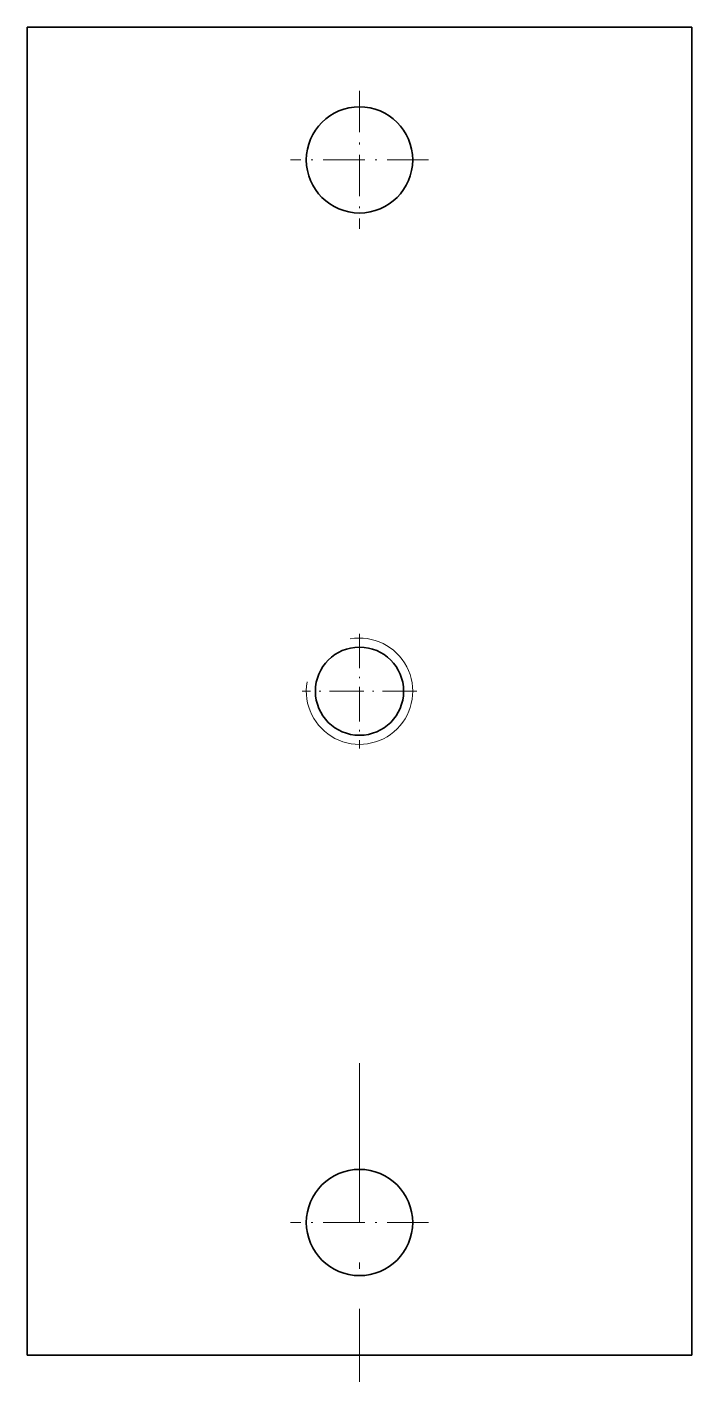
# Model space of a CAD drawing. Header units: inches. Extents: x 0 to 50, y -2 to 100.
import ezdxf

# ---------------------------------------------------------------- set-up
doc = ezdxf.new("R2010")
doc.units = ezdxf.units.IN
doc.header["$MEASUREMENT"] = 0
doc.linetypes.add('DASHDOT', pattern=[18.5, 12, -3, 0.5, -3])
doc.layers.add('CENTER', color=2, linetype='DASHDOT', lineweight=13)
doc.layers.add('DRAWING', color=7, linetype='CONTINUOUS', lineweight=35)

msp = doc.modelspace()

# ---------------------------------------------------------------- linework, layer by layer
at = {"layer": 'CENTER', "linetype": 'DASHDOT', "ltscale": 0.259999}
msp.add_line((25, 95.2), (25, 84.8), dxfattribs=at)
at = {"layer": 'CENTER', "linetype": 'DASHDOT', "ltscale": 0.260001}
for p, q in [((30.2, 90), (19.8, 90)), ((30.2, 10), (19.8, 10))]:
    msp.add_line(p, q, dxfattribs=at)
at = {"layer": 'CENTER', "linetype": 'DASHDOT', "ltscale": 0.216028}
for p, q in [((25, 54.32), (25, 45.68)), ((29.32, 50), (20.68, 50))]:
    msp.add_line(p, q, dxfattribs=at)
at = {"layer": 'CENTER', "linetype": 'DASHDOT'}
msp.add_line((25, 22), (25, -2), dxfattribs=at)
at = {"layer": 'DRAWING'}
for p, q in [((0, 100), (50, 100)), ((0, 0), (0, 100)), ((50, 100), (50, 0)), ((50, 0), (0, 0))]:
    msp.add_line(p, q, dxfattribs=at)
for centre, radius in [((25, 90), 4), ((25, 50), 3.32), ((25, 10), 4)]:
    msp.add_circle(centre, radius, dxfattribs=at)
at = {"layer": 'DRAWING', "lineweight": 13}
msp.add_arc((25, 50), 4, 170, 100, dxfattribs=at)

doc.saveas('drawing.dxf')
